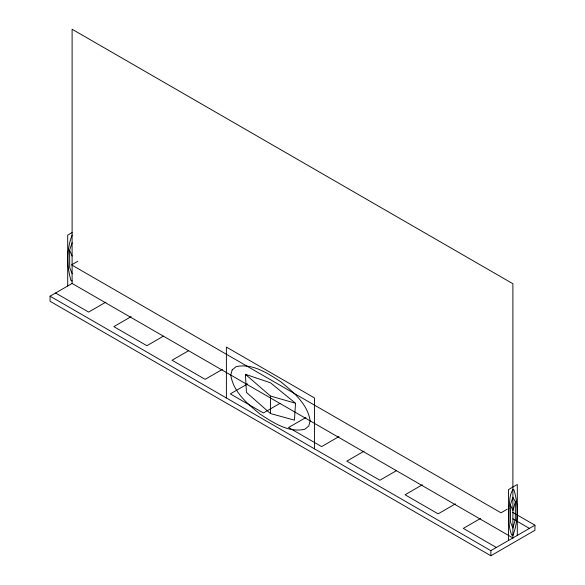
<?xml version="1.0" encoding="UTF-8"?>
<svg xmlns="http://www.w3.org/2000/svg" width="585" height="585" viewBox="0 0 585 585"><rect width="100%" height="100%" fill="white"/><g stroke="black" fill="none" stroke-linecap="round" stroke-linejoin="round"><path stroke-width="0.88" d="M515.4 501.857L515.29 519.436L512.891 528.058L510.493 522.208L510.383 504.753L512.891 497.287L515.4 501.857L512.891 510.537L510.383 504.753M295.52 403.255L294.467 420.162L270.46 413.536L246.453 392.447L245.4 374.32L270.46 382.773L295.52 403.255L270.46 396.023L245.4 374.32M72.109 273.575L69.71 267.725L69.6 250.27L72.109 242.804M72.109 235.104C66.602 249.071 66.632 266.409 71.085 280.72L72.109 280.91M72.109 232.559L67.699 235.104L67.699 285.999M77.79 261.283L71.567 264.881L500.987 512.804L507.21 509.206M512.774 512.416L534.931 525.213L534.931 530.303L490.852 555.75L50.069 301.268L50.069 296.178L72.109 283.454L512.891 537.937M105.958 302.087L88.642 312.083L55.582 292.997M131.142 316.624L113.826 326.627L146.886 345.713L163.412 336.17M188.604 350.707L172.07 360.25L205.13 379.336L222.446 369.34M247.638 383.884L230.322 393.88L263.374 412.966L279.908 403.423M305.882 417.514L288.566 427.511L321.626 446.596L338.942 436.6M364.126 451.137L346.81 461.134L379.87 480.226L396.396 470.684M422.37 484.768L405.054 494.764L438.114 513.849L455.43 503.853M480.621 518.398L463.305 528.394L496.358 547.48M50.069 296.178L490.852 550.66L534.931 525.213M512.891 518.851L529.418 528.394M69.6 250.27L72.109 256.055M517.301 535.392L517.301 484.497L508.482 489.586L508.482 540.481M512.891 538.215L512.891 283.732L72.109 29.25L72.109 283.454M490.852 550.66L490.852 555.75M314.54 448.87L314.54 397.968L226.38 347.073L226.38 397.968M270.46 396.023L270.46 413.536M509.06 508.774C509.184 517.528 508.065 527.063 511.86 535.202L512.891 535.392C518.398 521.425 518.368 504.087 513.915 489.769L512.891 489.586C509.228 495.129 509.835 502.405 509.06 508.774M232.143 369.917L230.79 375.065C233.298 392.016 247.601 403.994 260.193 414.165C273.188 422.633 288.566 432.951 304.814 429.258L308.778 426.019L310.13 420.871C307.63 403.928 293.319 391.95 280.727 381.778C267.733 373.31 252.354 362.992 236.106 366.685L232.143 369.917"/></g></svg>
